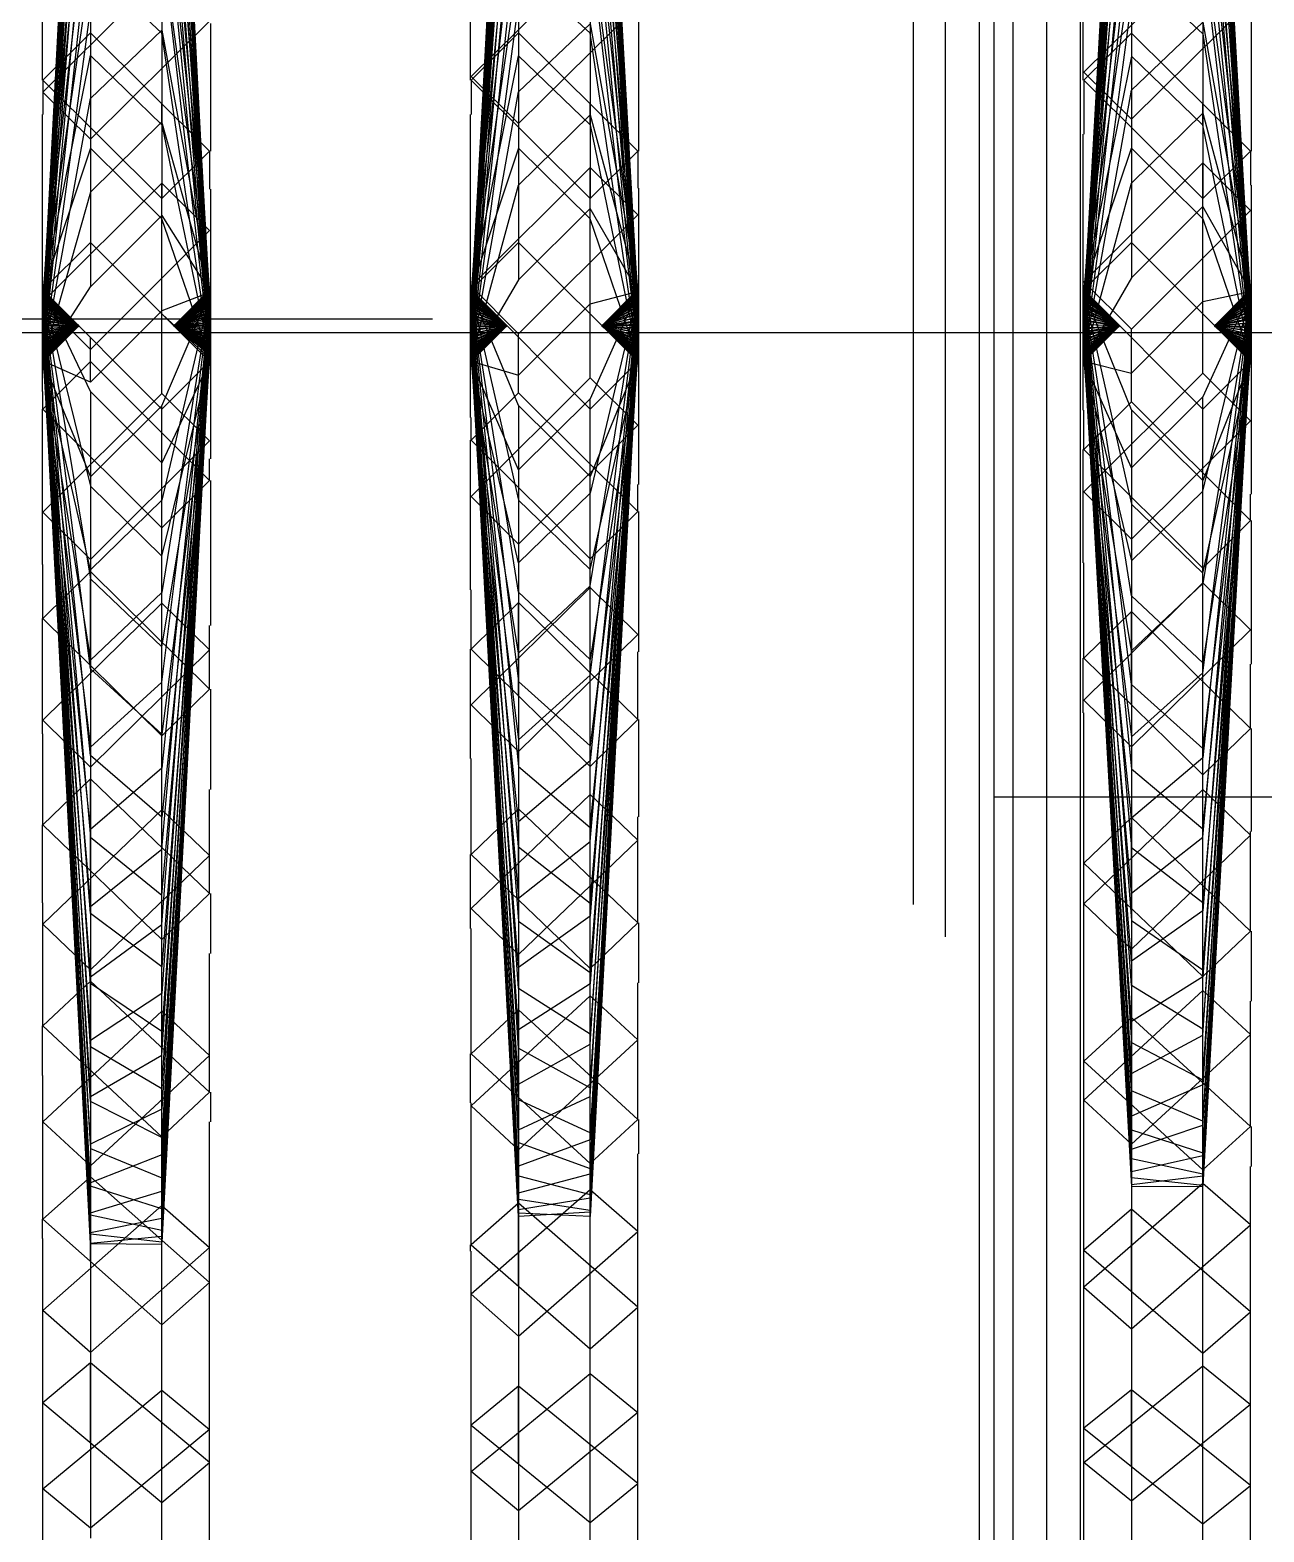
# Model space of a CAD drawing. Header units: millimetres. Extents: x -300 to 383236, y -195106 to -144646.
# Drawn here: x 27835.9 to 27927.5, y -163291.2 to -163179.7 of the extents above; entities that cross this region are included whole.
import ezdxf

# ---------------------------------------------------------------- set-up
doc = ezdxf.new("R2010")
doc.units = ezdxf.units.MM
doc.header["$LTSCALE"] = 60
doc.layers.add('EQUIPMENT', color=253, linetype='Continuous', lineweight=0)

# ---------------------------------------------------------------- blocks, each defined once
blk = doc.blocks.new('A$Cc6299706')
at = {"layer": 'EQUIPMENT', "lineweight": -3}
for points in [[(-43519.13, 31798.39), (-43432.53, 31798.39), (-43432.53, 32115.98), (-43537.92, 32115.98)], [(-43436.13, 31859.12), (-43436.13, 32035.85), (-43438.53, 32035.85), (-43438.53, 31861.52)], [(-43436.13, 32035.44), (-43433.63, 32035.44), (-43433.63, 31773.57), (-43436.13, 31773.57)], [(-43433.63, 32035.03), (-43431.13, 32035.03), (-43431.13, 31773.97), (-43433.63, 31773.97)], [(-43431.13, 32034.62), (-43428.63, 32034.62), (-43428.63, 31774.39), (-43431.13, 31774.39)], [(-43428.63, 32034.21), (-43426.13, 32034.21), (-43426.13, 31774.8), (-43428.63, 31774.8)], [(-43471.36, 31902.44), (-43468.72, 31904.5), (-43471.36, 31903.58), (-43467.84, 31960.69)], [(-43462.53, 31963.31), (-43458.99, 31906.37), (-43461.65, 31904.5), (-43458.99, 31906.57), (-43462.53, 31959.74)], [(-43467.84, 31956.64), (-43471.36, 31903.31), (-43468.72, 31904.5), (-43471.36, 31903.07), (-43467.84, 31952)], [(-43462.53, 31955.53), (-43458.99, 31906.73), (-43461.65, 31904.5), (-43458.99, 31906.87), (-43462.53, 31950.74)], [(-43467.84, 31946.8), (-43471.36, 31902.84), (-43468.72, 31904.5), (-43471.36, 31902.62), (-43467.84, 31941.13)], [(-43462.53, 31945.42), (-43458.99, 31906.98), (-43461.65, 31904.5), (-43458.99, 31907.07), (-43462.53, 31939.64)], [(-43467.84, 31935.04), (-43471.36, 31902.44), (-43468.72, 31904.5), (-43471.36, 31903.85), (-43467.84, 31964.1)], [(-43462.53, 31966.21), (-43458.99, 31906.16), (-43461.65, 31904.5), (-43458.99, 31905.43), (-43462.53, 31970.59)], [(-43467.84, 31970.12), (-43471.36, 31904.7), (-43468.72, 31904.5), (-43471.36, 31905.53), (-43467.84, 31969.43)], [(-43462.53, 31968.21), (-43458.99, 31904.59), (-43461.65, 31904.5), (-43458.99, 31903.75), (-43462.53, 31959.32)], [(-43467.84, 31962.11), (-43471.36, 31906.25), (-43468.72, 31904.5), (-43471.36, 31906.79), (-43467.84, 31948.91)], [(-43462.53, 31944.83), (-43458.99, 31902.99), (-43461.65, 31904.5), (-43458.99, 31902.77), (-43462.53, 31939)], [(-43467.84, 31943.41), (-43471.36, 31906.92)], [(-43499.63, 31886.37), (-43503.17, 31901.86), (-43500.51, 31904.5), (-43503.16, 31903.73), (-43499.63, 31964.68), (-43494.33, 31967), (-43490.79, 31906.43), (-43493.45, 31904.5), (-43490.79, 31906.61), (-43494.33, 31963.82), (-43499.63, 31961.03), (-43503.16, 31903.46), (-43500.51, 31904.5), (-43503.17, 31901.89), (-43499.63, 31879.66)], [(-43425.86, 31906.4), (-43422.33, 31957.71), (-43417.03, 31954.58), (-43413.49, 31903.59), (-43416.15, 31904.5), (-43413.49, 31903.87), (-43417.03, 31958.67), (-43422.33, 31961.31), (-43425.86, 31906.19), (-43423.22, 31904.5), (-43425.86, 31906.9), (-43422.33, 31943.23), (-43417.03, 31938.87), (-43413.49, 31902.83), (-43416.15, 31904.5), (-43413.49, 31902.61), (-43417.03, 31932.71), (-43422.33, 31937.37), (-43425.86, 31907.02), (-43423.22, 31904.5), (-43425.86, 31907.02)], [(-43499.63, 31867.1), (-43503.17, 31902.04), (-43500.51, 31904.5), (-43503.16, 31903.22), (-43499.63, 31956.76), (-43494.33, 31960.01), (-43490.79, 31906.77), (-43493.45, 31904.5), (-43490.79, 31906.89), (-43494.33, 31955.6), (-43499.63, 31951.93), (-43503.16, 31902.99), (-43500.51, 31904.5), (-43503.17, 31902.47), (-43499.63, 31851.41)], [(-43503.16, 31906.94), (-43499.63, 31943.56), (-43494.33, 31939.1), (-43490.79, 31902.92), (-43493.45, 31904.5), (-43490.79, 31903.15), (-43494.33, 31945), (-43499.63, 31949.16), (-43503.16, 31906.81), (-43500.51, 31904.5), (-43503.16, 31906.49), (-43499.63, 31958.82), (-43494.33, 31955.45), (-43490.79, 31903.66), (-43493.45, 31904.5), (-43490.79, 31903.4), (-43494.33, 31950.48), (-43499.63, 31954.25), (-43503.16, 31906.66)], [(-43499.63, 31840.84), (-43503.17, 31903.09), (-43500.51, 31904.5), (-43503.16, 31902.77), (-43499.63, 31946.6), (-43494.33, 31950.65), (-43490.79, 31907), (-43493.45, 31904.5), (-43490.79, 31907.08), (-43494.33, 31945.2), (-43499.63, 31940.81), (-43503.16, 31902.56), (-43500.51, 31904.5), (-43503.17, 31903.33), (-43499.63, 31838.63)], [(-43467.84, 31950.05), (-43467.84, 31921.87)], [(-43422.33, 31950.31), (-43422.33, 31922)], [(-43499.63, 31948.98), (-43499.63, 31921.37)], [(-43494.33, 31929.47), (-43503.17, 31938.12), (-43499.63, 31941.58), (-43490.79, 31932.94), (-43494.33, 31929.47), (-43494.33, 31913.95)], [(-43499.63, 31941.58), (-43499.63, 31924.56)], [(-43462.53, 31929.47), (-43471.36, 31938.1), (-43467.84, 31941.56), (-43458.99, 31932.92), (-43462.53, 31929.47), (-43462.53, 31913.95)], [(-43467.84, 31941.56), (-43467.84, 31924.54)], [(-43417.03, 31929.46), (-43425.86, 31938.09), (-43422.33, 31941.54), (-43413.49, 31932.91), (-43417.03, 31929.46), (-43417.03, 31913.95)], [(-43422.33, 31941.54), (-43422.33, 31924.52)], [(-43499.63, 31837.14), (-43503.17, 31903.58), (-43500.51, 31904.5), (-43503.16, 31902.39), (-43499.63, 31934.63), (-43494.33, 31939.3), (-43490.79, 31907.13), (-43493.45, 31904.5), (-43490.79, 31907.15), (-43494.33, 31933.03), (-43499.63, 31928.13), (-43503.16, 31902.24), (-43500.51, 31904.5), (-43503.17, 31903.84), (-43499.63, 31836.37)], [(-43500.51, 31904.5), (-43503.16, 31907.03), (-43499.63, 31937.57), (-43494.33, 31932.82), (-43490.79, 31902.71), (-43493.45, 31904.5), (-43490.79, 31902.52), (-43494.33, 31926.24), (-43499.63, 31931.21), (-43503.16, 31907.1), (-43500.51, 31904.5), (-43503.16, 31906.81)], [(-43471.36, 31907.03), (-43468.72, 31904.5), (-43471.36, 31907.03), (-43467.84, 31937.48), (-43462.53, 31932.77), (-43458.99, 31902.56), (-43461.65, 31904.5), (-43458.99, 31902.38), (-43462.53, 31926.22), (-43467.84, 31931.16), (-43471.36, 31907.1)], [(-43422.33, 31935.27), (-43422.33, 31915.1)], [(-43467.84, 31934.95), (-43467.84, 31914.95)], [(-43503.23, 31932.84), (-43503.23, 31922.73)], [(-43499.63, 31933.83), (-43499.63, 31914.43)], [(-43471.43, 31932.83), (-43471.43, 31922.73)], [(-43467.84, 31880.18), (-43471.36, 31901.89), (-43468.72, 31904.5), (-43471.36, 31902.13), (-43467.84, 31921.87), (-43462.53, 31926.93), (-43458.99, 31907.15), (-43461.65, 31904.5), (-43458.99, 31907.12), (-43462.53, 31933.46), (-43467.84, 31928.59), (-43471.36, 31902.27)], [(-43422.33, 31893.95), (-43425.86, 31901.85), (-43423.22, 31904.5), (-43425.86, 31902.15), (-43422.33, 31922), (-43417.03, 31927.05), (-43413.49, 31907.15), (-43416.15, 31904.5), (-43413.49, 31907.12), (-43417.03, 31933.52), (-43422.33, 31928.69), (-43425.86, 31902.3), (-43423.22, 31904.5), (-43425.86, 31902.3)], [(-43425.86, 31907.1), (-43422.33, 31931.11), (-43417.03, 31926.19), (-43413.49, 31902.41), (-43416.15, 31904.5), (-43413.49, 31902.24), (-43417.03, 31919.41), (-43422.33, 31924.52), (-43425.86, 31907.15)], [(-43425.93, 31929.94), (-43425.93, 31922.73)], [(-43413.43, 31927.55), (-43413.43, 31917.46)], [(-43499.63, 31837.03), (-43503.17, 31904.39), (-43500.51, 31904.5), (-43503.16, 31902.1), (-43499.63, 31921.37), (-43494.33, 31926.46), (-43490.8, 31907.16), (-43493.45, 31904.5), (-43490.8, 31906.96), (-43494.33, 31905.62), (-43499.63, 31900.31), (-43499.63, 31901.84), (-43503.17, 31898.31), (-43494.33, 31889.49), (-43490.79, 31893.02), (-43490.79, 31894.62)], [(-43494.33, 31899.48), (-43494.33, 31905.38), (-43494.33, 31913.95), (-43490.79, 31917.46), (-43499.63, 31926.25), (-43503.17, 31922.73), (-43494.33, 31913.95), (-43494.33, 31915.1)], [(-43499.63, 31926.25), (-43499.63, 31917.7)], [(-43490.73, 31926.96), (-43490.73, 31917.46)], [(-43462.53, 31900.64), (-43462.53, 31905.38), (-43462.53, 31913.95), (-43458.99, 31917.46), (-43467.84, 31926.25), (-43471.36, 31922.73), (-43462.53, 31913.95), (-43462.53, 31916.26)], [(-43467.84, 31926.25), (-43467.84, 31917.69)], [(-43458.93, 31927.13), (-43458.93, 31917.46)], [(-43417.03, 31900.97), (-43417.03, 31905.38), (-43417.03, 31913.95), (-43413.49, 31917.46), (-43422.33, 31926.24), (-43425.86, 31922.73), (-43417.03, 31913.95), (-43417.03, 31916.6)], [(-43422.33, 31926.24), (-43422.33, 31917.69)], [(-43503.16, 31907.15), (-43499.63, 31924.56), (-43494.33, 31919.43), (-43490.79, 31902.35), (-43493.45, 31904.5)], [(-43471.36, 31907.15), (-43467.84, 31924.54), (-43462.53, 31919.42), (-43458.99, 31902.22), (-43461.65, 31904.5), (-43458.99, 31902.09), (-43462.53, 31912.45), (-43467.84, 31917.69), (-43471.36, 31907.16)], [(-43503.17, 31922.73), (-43503.17, 31920.19)], [(-43471.36, 31922.73), (-43471.36, 31920.19)], [(-43425.86, 31922.73), (-43425.86, 31918.72)], [(-43494.33, 31919.43), (-43494.33, 31920.98), (-43494.33, 31919.65)], [(-43462.53, 31919.42), (-43462.53, 31920.98), (-43462.53, 31920.16)], [(-43417.03, 31919.41), (-43417.03, 31920.98), (-43417.03, 31920.3)], [(-43503.23, 31920.19), (-43503.23, 31899.63)], [(-43471.43, 31920.19), (-43471.43, 31897.69)], [(-43467.84, 31867.66), (-43471.36, 31902.05), (-43468.72, 31904.5), (-43471.36, 31902.02), (-43467.84, 31914.95), (-43462.53, 31920.16), (-43459, 31907.16), (-43461.65, 31904.5), (-43459, 31907.12), (-43462.53, 31913.2), (-43467.84, 31907.92), (-43471.36, 31901.93)], [(-43467.84, 31919.51), (-43467.84, 31907.92)], [(-43422.33, 31880.36), (-43425.86, 31901.89), (-43423.22, 31904.5), (-43425.86, 31902.02), (-43422.33, 31915.1), (-43417.03, 31920.3), (-43413.5, 31907.16), (-43416.15, 31904.5), (-43413.5, 31907.12), (-43417.03, 31913.36), (-43422.33, 31908.07), (-43425.86, 31901.94)], [(-43422.33, 31919.85), (-43422.33, 31908.07)], [(-43499.63, 31918.36), (-43499.63, 31907.39)], [(-43425.93, 31918.72), (-43425.93, 31898.24)], [(-43490.79, 31902.2), (-43494.33, 31912.45), (-43499.63, 31917.7), (-43503.16, 31907.16)], [(-43490.79, 31917.46), (-43490.79, 31914.64)], [(-43458.99, 31917.46), (-43458.99, 31914.73)], [(-43425.86, 31907.17), (-43422.33, 31917.69), (-43417.03, 31912.45), (-43413.49, 31902.1), (-43416.15, 31904.5), (-43413.49, 31902)], [(-43413.49, 31917.46), (-43413.49, 31914.94)], [(-43490.73, 31914.64), (-43490.73, 31894.62)], [(-43458.93, 31914.73), (-43458.93, 31892.7)], [(-43413.43, 31914.94), (-43413.43, 31891.99)], [(-43499.63, 31899.62), (-43503.17, 31907.06)], [(-43499.63, 31840.59), (-43503.17, 31904.93), (-43500.51, 31904.5), (-43503.17, 31901.95), (-43499.63, 31873.21), (-43494.33, 31878.02), (-43490.8, 31906.35), (-43493.45, 31904.5), (-43490.8, 31906.54), (-43494.33, 31884.68), (-43499.63, 31879.66), (-43499.63, 31879.27), (-43499.63, 31885.7), (-43494.33, 31880.65), (-43490.8, 31901.85), (-43494.33, 31874.16), (-43499.63, 31879.01), (-43503.17, 31906.73), (-43500.51, 31904.5), (-43503.17, 31906.97), (-43499.63, 31892.6), (-43494.33, 31887.4), (-43490.8, 31901.85), (-43494.33, 31894.33), (-43499.63, 31899.62), (-43499.63, 31886.25), (-43503.17, 31882.76), (-43494.33, 31874.04), (-43490.79, 31877.52), (-43499.63, 31886.25), (-43499.63, 31870.85), (-43503.17, 31867.44), (-43494.33, 31858.91), (-43490.79, 31862.33), (-43499.63, 31870.85), (-43499.63, 31855.82), (-43503.17, 31852.52), (-43494.33, 31844.27), (-43490.79, 31847.57), (-43499.63, 31855.82), (-43499.63, 31841.3), (-43503.17, 31838.15), (-43494.33, 31830.3), (-43490.79, 31833.44), (-43499.63, 31841.3), (-43499.63, 31827.47), (-43503.17, 31824.51), (-43494.33, 31817.1), (-43490.79, 31820.07), (-43499.63, 31827.47), (-43499.63, 31814.46)], [(-43503.17, 31811.72), (-43503.17, 31824.51), (-43503.17, 31836.72)], [(-43490.8, 31901.87), (-43494.33, 31868), (-43499.63, 31872.59), (-43503.17, 31906.57), (-43500.51, 31904.5), (-43503.17, 31905.2), (-43499.63, 31843.4), (-43494.33, 31841.22), (-43490.8, 31902.62), (-43493.45, 31904.5), (-43490.8, 31902.44), (-43494.33, 31844.21), (-43499.63, 31846.89), (-43503.17, 31905.46), (-43500.51, 31904.5), (-43503.17, 31906.86), (-43499.63, 31885.7)], [(-43499.63, 31838.45), (-43503.17, 31904.66), (-43500.51, 31904.5), (-43503.16, 31901.85), (-43499.63, 31893.28), (-43494.33, 31898.55), (-43490.8, 31906.85), (-43493.45, 31904.5), (-43490.8, 31906.71), (-43494.33, 31891.54), (-43499.63, 31886.37), (-43499.63, 31879.27)], [(-43490.8, 31902.02), (-43494.33, 31856.9), (-43499.63, 31860.85), (-43503.17, 31906.17), (-43500.51, 31904.5), (-43503.17, 31902.66), (-43499.63, 31847.26), (-43494.33, 31850.32), (-43490.8, 31905.16), (-43493.45, 31904.5), (-43490.8, 31904.89), (-43494.33, 31846.31), (-43499.63, 31843.72), (-43503.17, 31902.86), (-43500.51, 31904.5), (-43503.17, 31906.38), (-43499.63, 31866.52)], [(-43499.63, 31850.98), (-43503.17, 31905.71), (-43500.51, 31904.5), (-43503.17, 31902.17), (-43499.63, 31861.38), (-43494.33, 31865.63), (-43490.8, 31905.92), (-43493.45, 31904.5), (-43490.8, 31906.14), (-43494.33, 31871.65), (-43499.63, 31867.1), (-43499.63, 31864.03), (-43499.63, 31866.52), (-43494.33, 31862.22), (-43490.8, 31901.94)], [(-43467.84, 31852.2), (-43471.36, 31902.49), (-43468.72, 31904.5), (-43471.36, 31901.87), (-43467.84, 31900.83), (-43462.53, 31906.14), (-43459, 31907.05), (-43461.65, 31904.5), (-43459, 31906.96), (-43462.53, 31899.07), (-43467.84, 31893.8), (-43467.84, 31892.47)], [(-43467.84, 31898.57), (-43471.36, 31907.04), (-43468.72, 31904.5), (-43471.36, 31906.95), (-43467.84, 31891.56), (-43462.53, 31886.41), (-43459, 31901.85), (-43462.53, 31893.3), (-43467.84, 31898.57), (-43467.84, 31883.95), (-43471.36, 31880.48), (-43462.53, 31871.78), (-43458.99, 31875.27), (-43467.84, 31883.95), (-43467.84, 31868.62), (-43471.36, 31865.23), (-43462.53, 31856.76), (-43458.99, 31860.15), (-43467.84, 31868.62), (-43467.84, 31853.69), (-43471.36, 31850.43), (-43462.53, 31842.28), (-43458.99, 31845.54), (-43467.84, 31853.69), (-43467.84, 31839.34), (-43471.36, 31836.25), (-43462.53, 31828.51), (-43458.99, 31831.61), (-43467.84, 31839.34), (-43467.84, 31825.75), (-43471.36, 31822.85), (-43462.53, 31815.61), (-43458.99, 31818.51), (-43467.84, 31825.75), (-43467.84, 31813.05)], [(-43471.36, 31810.39), (-43471.36, 31822.85), (-43471.36, 31835.77)], [(-43459, 31901.85), (-43462.53, 31879.71), (-43467.84, 31884.71), (-43471.36, 31906.82), (-43468.72, 31904.5), (-43471.36, 31906.08), (-43467.84, 31860.29), (-43462.53, 31856.48), (-43459, 31902.17), (-43461.65, 31904.5), (-43459, 31902.05), (-43462.53, 31873.3), (-43467.84, 31878.08), (-43467.84, 31877), (-43467.84, 31883.95), (-43467.84, 31877), (-43467.84, 31880.18), (-43462.53, 31885.19), (-43459, 31906.69), (-43461.65, 31904.5), (-43459, 31906.84), (-43462.53, 31892.06), (-43467.84, 31886.89), (-43471.36, 31901.86), (-43468.72, 31904.5), (-43471.36, 31901.95), (-43467.84, 31873.75), (-43462.53, 31878.54), (-43459, 31906.51), (-43461.65, 31904.5), (-43459, 31906.32), (-43462.53, 31872.19), (-43467.84, 31867.66), (-43467.84, 31861.84), (-43467.84, 31865.8), (-43462.53, 31861.62), (-43459, 31901.85)], [(-43467.84, 31847.17), (-43467.84, 31848.17), (-43462.53, 31851.14), (-43459, 31905.35), (-43461.65, 31904.5), (-43459, 31905.61), (-43462.53, 31855.63), (-43467.84, 31852.2), (-43467.84, 31847.17), (-43467.84, 31853.69), (-43467.84, 31847.17), (-43467.84, 31853.69), (-43467.84, 31847.17), (-43467.84, 31853.69), (-43467.84, 31847.17), (-43467.84, 31853.69), (-43467.84, 31847.17), (-43467.84, 31850.85), (-43462.53, 31847.91), (-43459, 31902.5), (-43461.65, 31904.5), (-43459, 31902.32), (-43462.53, 31851.89), (-43467.84, 31855.28), (-43471.36, 31905.84), (-43468.72, 31904.5), (-43471.36, 31906.67), (-43467.84, 31878.08)], [(-43467.84, 31865.8), (-43471.36, 31906.3), (-43468.72, 31904.5), (-43471.36, 31905.06), (-43467.84, 31843.85), (-43462.53, 31841.92), (-43459, 31902.92), (-43461.65, 31904.5), (-43459, 31902.69), (-43462.53, 31844.57), (-43467.84, 31847.02), (-43471.36, 31905.33), (-43468.72, 31904.5), (-43471.36, 31906.5), (-43467.84, 31871.76), (-43462.53, 31867.25), (-43459, 31901.95)], [(-43467.84, 31848.17), (-43471.36, 31902.69), (-43468.72, 31904.5), (-43471.36, 31902.17), (-43467.84, 31862), (-43462.53, 31866.21), (-43459, 31906.1), (-43461.65, 31904.5), (-43459, 31905.87), (-43462.53, 31860.66), (-43467.84, 31856.83), (-43471.36, 31902.32), (-43468.72, 31904.5), (-43471.36, 31903.66), (-43467.84, 31838.85)], [(-43422.33, 31867.94), (-43425.86, 31902.06), (-43423.22, 31904.5), (-43425.86, 31901.87), (-43422.33, 31900.99), (-43417.03, 31906.3), (-43413.5, 31907.05), (-43416.15, 31904.5), (-43413.5, 31906.95), (-43417.03, 31899.23), (-43422.33, 31893.95), (-43422.33, 31891.79)], [(-43422.33, 31898.26), (-43425.86, 31907.03), (-43423.22, 31904.5), (-43425.86, 31906.93), (-43422.33, 31891.26), (-43417.03, 31886.12), (-43413.5, 31901.85), (-43417.03, 31893), (-43422.33, 31898.26), (-43422.33, 31883.28), (-43425.86, 31879.81), (-43417.03, 31871.14), (-43413.49, 31874.6), (-43422.33, 31883.28), (-43422.33, 31867.98), (-43425.86, 31864.6), (-43417.03, 31856.18), (-43413.49, 31859.55), (-43422.33, 31867.98), (-43422.33, 31853.13), (-43425.86, 31849.89), (-43417.03, 31841.81), (-43413.49, 31845.04), (-43422.33, 31853.13), (-43422.33, 31838.9), (-43425.86, 31835.84), (-43417.03, 31828.21), (-43413.49, 31831.26), (-43422.33, 31838.9), (-43422.33, 31825.48), (-43425.86, 31822.64), (-43417.03, 31815.53), (-43413.49, 31818.37), (-43422.33, 31825.48), (-43422.33, 31813.03)], [(-43425.86, 31810.43), (-43425.86, 31822.64), (-43425.86, 31835.84), (-43425.86, 31849.89), (-43425.86, 31864.6), (-43425.86, 31875.75)], [(-43422.33, 31862.36), (-43425.86, 31902.19), (-43423.22, 31904.5), (-43425.86, 31901.86), (-43422.33, 31887.05), (-43417.03, 31892.22), (-43413.5, 31906.82), (-43416.15, 31904.5), (-43413.5, 31906.66), (-43417.03, 31885.36), (-43422.33, 31880.36), (-43422.33, 31876.34), (-43422.33, 31883.28), (-43422.33, 31876.34), (-43422.33, 31877.85), (-43417.03, 31873.11), (-43413.5, 31901.89)], [(-43413.5, 31901.85), (-43417.03, 31879.46), (-43422.33, 31884.44), (-43425.86, 31906.8), (-43423.22, 31904.5), (-43425.86, 31906.44), (-43422.33, 31871.59), (-43417.03, 31867.15), (-43413.5, 31901.96), (-43416.15, 31904.5), (-43413.5, 31902.07), (-43417.03, 31861.64), (-43422.33, 31865.73), (-43422.33, 31861.23), (-43422.33, 31862.36), (-43417.03, 31866.51), (-43413.5, 31906.04), (-43416.15, 31904.5), (-43413.5, 31905.79), (-43417.03, 31861.05), (-43422.33, 31857.31), (-43425.86, 31902.35), (-43423.22, 31904.5), (-43425.86, 31902.74), (-43422.33, 31848.98)], [(-43422.33, 31877.85), (-43425.86, 31906.64), (-43423.22, 31904.5), (-43425.86, 31906), (-43422.33, 31860.34), (-43417.03, 31856.66), (-43413.5, 31902.2), (-43416.15, 31904.5), (-43413.5, 31902.37), (-43417.03, 31852.27), (-43422.33, 31855.5), (-43425.86, 31905.76), (-43423.22, 31904.5), (-43425.86, 31904.92), (-43422.33, 31844.78), (-43417.03, 31843.08), (-43413.5, 31902.99), (-43416.15, 31904.5), (-43413.5, 31903.25), (-43417.03, 31841.49), (-43422.33, 31842.62), (-43425.86, 31904.63), (-43423.22, 31904.5), (-43425.86, 31906.23), (-43422.33, 31865.73)], [(-43422.33, 31852.83), (-43425.86, 31902.53), (-43423.22, 31904.5), (-43425.86, 31901.96), (-43422.33, 31873.96), (-43417.03, 31878.73), (-43413.5, 31906.48), (-43416.15, 31904.5), (-43413.5, 31906.27), (-43417.03, 31872.42), (-43422.33, 31867.94), (-43422.33, 31861.23), (-43422.33, 31867.98), (-43422.33, 31861.23), (-43422.33, 31867.98), (-43422.33, 31861.23)], [(-43507.83, 31905.01), (-43474.23, 31905.01)], [(-43499.63, 31855.65), (-43503.17, 31905.95), (-43500.51, 31904.5), (-43503.17, 31902.31), (-43499.63, 31856.14), (-43494.33, 31860.03), (-43490.8, 31905.68), (-43493.45, 31904.5), (-43490.8, 31905.43), (-43494.33, 31854.91), (-43499.63, 31851.41), (-43499.63, 31849.22), (-43499.63, 31850.98), (-43494.33, 31847.85), (-43490.8, 31902.27)], [(-43490.79, 31902.08), (-43494.33, 31905.38)], [(-43467.84, 31850.85), (-43471.36, 31905.6), (-43468.72, 31904.5), (-43471.36, 31903.39), (-43467.84, 31840.1), (-43462.53, 31841.52), (-43459, 31904.51), (-43461.65, 31904.5), (-43459, 31904.23), (-43462.53, 31839.72), (-43467.84, 31838.85), (-43467.84, 31833.15), (-43467.84, 31839.34), (-43467.84, 31833.15), (-43467.84, 31839.34), (-43467.84, 31833.15), (-43467.84, 31839.34), (-43467.84, 31833.15), (-43467.84, 31839.34), (-43467.84, 31833.15)], [(-43467.84, 31838.35), (-43471.36, 31903.93), (-43468.72, 31904.5), (-43471.36, 31902.91), (-43467.84, 31844.79), (-43462.53, 31847.26), (-43459, 31905.08), (-43461.65, 31904.5), (-43459, 31904.79), (-43462.53, 31844.05), (-43467.84, 31842.09), (-43471.36, 31903.14), (-43468.72, 31904.5), (-43471.36, 31904.21), (-43467.84, 31838.6)], [(-43422.33, 31847.67), (-43425.86, 31905.21), (-43423.22, 31904.5), (-43425.86, 31904.04), (-43422.33, 31840.58), (-43417.03, 31840.61), (-43413.5, 31903.8), (-43416.15, 31904.5), (-43413.5, 31903.51), (-43417.03, 31840.66), (-43422.33, 31841.21), (-43425.86, 31904.34), (-43423.22, 31904.5), (-43425.86, 31905.48), (-43422.33, 31851.26)], [(-43525.69, 31904), (-43262.09, 31904)], [(-43499.63, 31836.34), (-43503.17, 31904.11), (-43500.51, 31904.5), (-43503.16, 31902.1)], [(-43493.45, 31904.5), (-43490.8, 31902.83)], [(-43493.45, 31904.5), (-43490.8, 31903.05)], [(-43467.84, 31893.8), (-43471.36, 31901.85), (-43468.72, 31904.5), (-43471.36, 31902.13)], [(-43458.99, 31890.71), (-43462.53, 31887.19), (-43471.36, 31896), (-43467.84, 31899.53), (-43467.84, 31903.62), (-43467.84, 31903.89)], [(-43459, 31903.95), (-43462.53, 31838.66), (-43467.84, 31838.35), (-43467.84, 31833.15)], [(-43459, 31903.67), (-43461.65, 31904.5)], [(-43459, 31903.95), (-43461.65, 31904.5)], [(-43461.65, 31904.5), (-43458.99, 31901.99)], [(-43413.49, 31890.03), (-43417.03, 31886.51), (-43425.86, 31895.32), (-43422.33, 31898.84), (-43422.33, 31903.62), (-43422.33, 31904.24)], [(-43490.79, 31893.02), (-43499.63, 31901.84), (-43499.63, 31903.62)], [(-43490.8, 31903.05), (-43494.33, 31837.32), (-43499.63, 31838.45), (-43499.63, 31835.01)], [(-43490.8, 31902.83), (-43494.33, 31838.92), (-43499.63, 31840.59), (-43499.63, 31835.01)], [(-43459, 31903.67), (-43462.53, 31838.35), (-43467.84, 31838.6), (-43467.84, 31833.15)], [(-43499.63, 31900.31), (-43503.16, 31901.87)], [(-43490.8, 31902.14), (-43494.33, 31852.09), (-43499.63, 31855.65), (-43499.63, 31849.22), (-43499.63, 31855.82), (-43499.63, 31849.22), (-43499.63, 31855.82), (-43499.63, 31849.22), (-43499.63, 31855.82)], [(-43503.17, 31898.31), (-43503.17, 31899.63)], [(-43467.84, 31899.53), (-43458.99, 31890.71), (-43458.99, 31892.7)], [(-43503.23, 31898.31), (-43503.23, 31886.77)], [(-43494.33, 31883.9), (-43494.33, 31898.55)], [(-43462.53, 31885.06), (-43462.53, 31899.07)], [(-43425.86, 31895.32), (-43425.86, 31898.24)], [(-43422.33, 31898.84), (-43413.49, 31890.03), (-43413.49, 31891.99)], [(-43417.03, 31885.4), (-43417.03, 31899.23)], [(-43471.36, 31896), (-43471.36, 31897.69)], [(-43471.43, 31896), (-43471.43, 31884.9)], [(-43425.93, 31895.32), (-43425.93, 31886.9)], [(-43494.33, 31889.49), (-43494.33, 31894.33)], [(-43490.73, 31893.02), (-43490.73, 31882.23)], [(-43462.53, 31887.19), (-43462.53, 31893.3)], [(-43417.03, 31886.51), (-43417.03, 31893)], [(-43494.33, 31868.55), (-43494.33, 31891.54)], [(-43462.53, 31869.69), (-43462.53, 31892.06)], [(-43417.03, 31870.05), (-43417.03, 31892.22)], [(-43458.93, 31890.71), (-43458.93, 31880.28)], [(-43413.43, 31890.03), (-43413.43, 31879.38)], [(-43494.33, 31874.04), (-43494.33, 31887.4)], [(-43503.17, 31882.76), (-43503.17, 31886.77)], [(-43462.53, 31871.78), (-43462.53, 31886.41)], [(-43425.86, 31879.81), (-43425.86, 31886.9)], [(-43417.03, 31871.14), (-43417.03, 31886.12)], [(-43471.36, 31880.48), (-43471.36, 31884.9)], [(-43462.53, 31854.73), (-43462.53, 31885.19)], [(-43417.03, 31855.12), (-43417.03, 31885.36)], [(-43494.33, 31853.59), (-43494.33, 31884.68)], [(-43503.23, 31882.76), (-43503.23, 31874.19)], [(-43490.79, 31877.52), (-43490.79, 31882.23)], [(-43494.33, 31858.91), (-43494.33, 31880.65)], [(-43471.43, 31880.48), (-43471.43, 31872.35)], [(-43462.53, 31856.76), (-43462.53, 31879.71)], [(-43458.99, 31875.27), (-43458.99, 31880.28)], [(-43425.93, 31879.81), (-43425.93, 31875.75)], [(-43417.03, 31856.18), (-43417.03, 31879.46)], [(-43413.49, 31874.6), (-43413.49, 31879.38)], [(-43462.53, 31840.34), (-43462.53, 31878.54)], [(-43417.03, 31840.8), (-43417.03, 31878.73)], [(-43494.33, 31839.17), (-43494.33, 31878.02)], [(-43490.73, 31877.52), (-43490.73, 31870.07)], [(-43458.93, 31875.27), (-43458.93, 31868.04)], [(-43503.17, 31867.44), (-43503.17, 31874.19)], [(-43494.33, 31844.27), (-43494.33, 31874.16)], [(-43413.43, 31874.6), (-43413.43, 31866.94)], [(-43462.53, 31842.28), (-43462.53, 31873.3)], [(-43417.03, 31841.81), (-43417.03, 31873.11)], [(-43494.33, 31825.45), (-43494.33, 31871.65)], [(-43471.36, 31865.23), (-43471.36, 31872.35)], [(-43462.53, 31826.69), (-43462.53, 31872.19)], [(-43417.03, 31827.26), (-43417.03, 31872.42)], [(-43388.22, 31499.23), (-43439.27, 31444.5), (-43439.53, 31444.5), (-43439.53, 31460.58), (-43506.53, 31460.58), (-43506.53, 31531.54), (-43486.53, 31531.54), (-43439.53, 31590.58), (-43411.53, 31625.76), (-43411.53, 31663.3), (-43411.53, 31691.74), (-43411.53, 31758.91), (-43411.53, 31790.97), (-43411.53, 31869.5), (-43432.53, 31869.5)], [(-43490.79, 31862.33), (-43490.79, 31870.07)], [(-43503.23, 31867.44), (-43503.23, 31861.64)], [(-43494.33, 31830.3), (-43494.33, 31868)], [(-43462.53, 31828.51), (-43462.53, 31867.25)], [(-43458.99, 31860.15), (-43458.99, 31868.04)], [(-43417.03, 31828.21), (-43417.03, 31867.15)], [(-43462.53, 31813.92), (-43462.53, 31866.21)], [(-43417.03, 31814.66), (-43417.03, 31866.51)], [(-43413.49, 31859.55), (-43413.49, 31866.94)], [(-43494.33, 31812.59), (-43494.33, 31865.63)], [(-43471.43, 31865.23), (-43471.43, 31859.74)], [(-43503.17, 31852.52), (-43503.17, 31861.64)], [(-43494.33, 31817.1), (-43494.33, 31862.22)], [(-43490.73, 31862.33), (-43490.73, 31857.88)], [(-43462.53, 31815.61), (-43462.53, 31861.62)], [(-43417.03, 31815.53), (-43417.03, 31861.64)], [(-43462.53, 31802.19), (-43462.53, 31860.66)], [(-43417.03, 31803.17), (-43417.03, 31861.05)], [(-43494.33, 31800.71), (-43494.33, 31860.03)], [(-43471.36, 31850.43), (-43471.36, 31859.74)], [(-43458.93, 31860.15), (-43458.93, 31855.7)], [(-43413.43, 31859.55), (-43413.43, 31854.33)], [(-43490.79, 31847.57), (-43490.79, 31857.88)], [(-43494.33, 31804.85), (-43494.33, 31856.9)], [(-43462.53, 31803.73), (-43462.53, 31856.48)], [(-43417.03, 31803.95), (-43417.03, 31856.66)], [(-43417.03, 31792.91), (-43417.03, 31856.14)], [(-43494.33, 31789.95), (-43494.33, 31854.91)], [(-43462.53, 31791.63), (-43462.53, 31855.63)], [(-43458.99, 31845.54), (-43458.99, 31855.7)], [(-43413.49, 31845.04), (-43413.49, 31854.33)], [(-43503.23, 31852.52), (-43503.23, 31848.83)], [(-43422.33, 31846.66), (-43422.33, 31853.13)], [(-43422.33, 31846.66), (-43422.33, 31853.13)], [(-43494.33, 31793.68), (-43494.33, 31852.09)], [(-43462.53, 31793.01), (-43462.53, 31851.89)], [(-43417.03, 31793.61), (-43417.03, 31852.27)], [(-43417.03, 31784.02), (-43417.03, 31851.81)], [(-43494.33, 31780.41), (-43494.33, 31850.32)], [(-43471.43, 31850.43), (-43471.43, 31846.8)], [(-43462.53, 31782.36), (-43462.53, 31851.14)], [(-43503.17, 31838.15), (-43503.17, 31848.83)], [(-43417.03, 31784.61), (-43417.03, 31848.51)], [(-43417.03, 31776.61), (-43417.03, 31848.12)], [(-43494.33, 31783.69), (-43494.33, 31847.85)], [(-43490.73, 31847.57), (-43490.73, 31845.37)], [(-43462.53, 31783.55), (-43462.53, 31847.91)], [(-43462.53, 31774.49), (-43462.53, 31847.26)], [(-43494.33, 31772.22), (-43494.33, 31846.31)], [(-43471.36, 31836.25), (-43471.36, 31846.8)], [(-43490.79, 31754), (-43490.79, 31755.46), (-43490.79, 31758.53), (-43490.79, 31763.17), (-43490.79, 31769.33), (-43490.79, 31776.94), (-43490.79, 31785.93), (-43490.79, 31796.18), (-43490.79, 31807.6), (-43490.79, 31820.07), (-43490.79, 31833.44), (-43490.79, 31845.37)], [(-43458.93, 31845.54), (-43458.93, 31843.01)], [(-43417.03, 31777.09), (-43417.03, 31845.43)], [(-43417.03, 31770.76), (-43417.03, 31845.13)], [(-43413.43, 31845.04), (-43413.43, 31842.05)], [(-43494.33, 31775.01), (-43494.33, 31844.21)], [(-43462.53, 31775.48), (-43462.53, 31844.57)], [(-43462.53, 31768.1), (-43462.53, 31844.05)], [(-43494.33, 31765.45), (-43494.33, 31842.93)], [(-43467.84, 31758.47), (-43458.99, 31758.51), (-43458.99, 31759), (-43458.99, 31761.15), (-43458.99, 31764.95), (-43458.99, 31770.34), (-43458.99, 31777.27), (-43458.99, 31785.66), (-43458.99, 31795.41), (-43458.99, 31806.4), (-43458.99, 31818.51), (-43458.99, 31831.61), (-43458.99, 31843.01)], [(-43417.03, 31771.13), (-43417.03, 31843.08)], [(-43417.03, 31766.55), (-43417.03, 31842.86)], [(-43462.53, 31768.89), (-43462.53, 31841.92)], [(-43462.53, 31763.28), (-43462.53, 31841.52)], [(-43417.03, 31766.8), (-43417.03, 31841.49)], [(-43417.03, 31764.03), (-43417.03, 31841.36)], [(-43413.49, 31763.39), (-43413.49, 31764.71), (-43413.49, 31767.73), (-43413.49, 31772.44), (-43413.49, 31778.76), (-43413.49, 31786.61), (-43413.49, 31795.92), (-43413.49, 31806.55), (-43413.49, 31818.37), (-43413.49, 31831.26), (-43413.49, 31842.05)], [(-43499.63, 31835.01), (-43499.63, 31841.3)], [(-43499.63, 31835.01), (-43499.63, 31841.3)], [(-43499.63, 31835.01), (-43499.63, 31841.3)], [(-43499.63, 31835.01), (-43499.63, 31841.3)], [(-43494.33, 31767.71), (-43494.33, 31841.22)], [(-43417.03, 31764.15), (-43417.03, 31840.66)], [(-43417.03, 31763.22), (-43417.03, 31840.61)], [(-43494.33, 31760.16), (-43494.33, 31840.22)], [(-43467.84, 31833.15), (-43467.84, 31839.34)], [(-43467.84, 31833.15), (-43467.84, 31839.34)], [(-43467.84, 31833.15), (-43467.84, 31839.34)], [(-43467.84, 31833.15), (-43467.84, 31839.34)], [(-43462.53, 31763.85), (-43462.53, 31839.99)], [(-43462.53, 31760.08), (-43462.53, 31839.72)], [(-43503.23, 31838.15), (-43503.23, 31836.72)], [(-43494.33, 31761.89), (-43494.33, 31838.92)], [(-43494.33, 31756.44), (-43494.33, 31838.19)], [(-43462.53, 31760.42), (-43462.53, 31838.79)], [(-43462.53, 31758.51), (-43462.53, 31838.66)], [(-43462.53, 31758.63), (-43462.53, 31838.35)], [(-43422.33, 31832.79), (-43422.33, 31838.9)], [(-43422.33, 31832.79), (-43422.33, 31838.9)], [(-43422.33, 31832.79), (-43422.33, 31838.9)], [(-43422.33, 31832.79), (-43422.33, 31838.9)], [(-43422.33, 31832.79), (-43422.33, 31838.9)], [(-43422.33, 31832.79), (-43422.33, 31838.9)], [(-43422.33, 31832.79), (-43422.33, 31838.9)], [(-43422.33, 31832.79), (-43422.33, 31838.9)], [(-43422.33, 31832.79), (-43422.33, 31838.9)], [(-43422.33, 31832.79), (-43422.33, 31838.9)], [(-43422.33, 31832.79), (-43422.33, 31838.9)], [(-43422.33, 31832.79), (-43422.33, 31838.9)], [(-43422.33, 31832.79), (-43422.33, 31838.9)], [(-43422.33, 31832.79), (-43422.33, 31838.9)], [(-43503.17, 31753.92), (-43494.33, 31754.31), (-43494.33, 31836.88)], [(-43494.33, 31757.6), (-43494.33, 31837.32)], [(-43494.33, 31754.89), (-43494.33, 31836.44)], [(-43494.33, 31753.79), (-43494.33, 31836.29)], [(-43471.43, 31836.25), (-43471.43, 31835.77)], [(-43499.63, 31821.55), (-43499.63, 31827.47)], [(-43499.63, 31821.55), (-43499.63, 31827.47)], [(-43499.63, 31821.55), (-43499.63, 31827.47)], [(-43499.63, 31821.55), (-43499.63, 31827.47)], [(-43499.63, 31821.55), (-43499.63, 31827.47)], [(-43499.63, 31821.55), (-43499.63, 31827.47)], [(-43499.63, 31821.55), (-43499.63, 31827.47)], [(-43499.63, 31821.55), (-43499.63, 31827.47)], [(-43499.63, 31821.55), (-43499.63, 31827.47)], [(-43499.63, 31821.55), (-43499.63, 31827.47)], [(-43499.63, 31821.55), (-43499.63, 31827.47)], [(-43499.63, 31821.55), (-43499.63, 31827.47)], [(-43499.63, 31821.55), (-43499.63, 31827.47)], [(-43499.63, 31821.55), (-43499.63, 31827.47)], [(-43467.84, 31819.96), (-43467.84, 31825.75)], [(-43467.84, 31819.96), (-43467.84, 31825.75)], [(-43467.84, 31819.96), (-43467.84, 31825.75)], [(-43467.84, 31819.96), (-43467.84, 31825.75)], [(-43467.84, 31819.96), (-43467.84, 31825.75)], [(-43467.84, 31819.96), (-43467.84, 31825.75)], [(-43467.84, 31819.96), (-43467.84, 31825.75)], [(-43467.84, 31819.96), (-43467.84, 31825.75)], [(-43467.84, 31819.96), (-43467.84, 31825.75)], [(-43467.84, 31819.96), (-43467.84, 31825.75)], [(-43467.84, 31819.96), (-43467.84, 31825.75)], [(-43467.84, 31819.96), (-43467.84, 31825.75)], [(-43467.84, 31819.96), (-43467.84, 31825.75)], [(-43422.33, 31819.79), (-43422.33, 31825.48)], [(-43422.33, 31819.79), (-43422.33, 31825.48)], [(-43422.33, 31819.79), (-43422.33, 31825.48)], [(-43422.33, 31819.79), (-43422.33, 31825.48)], [(-43422.33, 31819.79), (-43422.33, 31825.48)], [(-43422.33, 31819.79), (-43422.33, 31825.48)], [(-43422.33, 31819.79), (-43422.33, 31825.48)], [(-43422.33, 31819.79), (-43422.33, 31825.48)], [(-43422.33, 31819.79), (-43422.33, 31825.48)], [(-43422.33, 31819.79), (-43422.33, 31825.48)], [(-43422.33, 31819.79), (-43422.33, 31825.48)], [(-43422.33, 31819.79), (-43422.33, 31825.48)]]:
    blk.add_lwpolyline(points, dxfattribs=at)
for points in [[(-43500.51, 31904.5), (-43503.16, 31904.82), (-43499.63, 31972.54), (-43494.33, 31972.75), (-43490.79, 31905.53), (-43493.45, 31904.5), (-43490.79, 31905.78), (-43494.33, 31972.39), (-43499.63, 31971.65), (-43503.16, 31904.54)], [(-43500.51, 31904.5), (-43503.16, 31905.35), (-43499.63, 31972.16), (-43494.33, 31971.26), (-43490.79, 31905.01), (-43493.45, 31904.5), (-43490.79, 31905.28), (-43494.33, 31972.37), (-43499.63, 31972.72), (-43503.16, 31905.08)], [(-43500.51, 31904.5), (-43503.16, 31903.99), (-43499.63, 31967.69), (-43494.33, 31969.5), (-43490.79, 31906.23), (-43493.45, 31904.5), (-43490.79, 31906.02), (-43494.33, 31971.3), (-43499.63, 31970.02), (-43503.16, 31904.26)], [(-43500.51, 31904.5), (-43503.16, 31905.85), (-43499.63, 31968.87), (-43494.33, 31966.91), (-43490.79, 31904.47), (-43493.45, 31904.5), (-43490.79, 31904.74), (-43494.33, 31969.43), (-43499.63, 31970.87), (-43503.16, 31905.61)], [(-43468.72, 31904.5), (-43471.36, 31905.25), (-43467.84, 31970.42), (-43462.53, 31969.75), (-43458.99, 31904.87), (-43461.65, 31904.5), (-43458.99, 31905.16), (-43462.53, 31970.55), (-43467.84, 31970.65), (-43471.36, 31904.98)], [(-43468.72, 31904.5), (-43471.36, 31904.12), (-43467.84, 31966.83), (-43462.53, 31968.41), (-43458.99, 31905.93), (-43461.65, 31904.5), (-43458.99, 31905.68), (-43462.53, 31969.87), (-43467.84, 31968.84), (-43471.36, 31904.41)], [(-43468.72, 31904.5), (-43471.36, 31905.78), (-43467.84, 31967.71), (-43462.53, 31965.94), (-43458.99, 31904.31), (-43461.65, 31904.5), (-43458.99, 31904.03), (-43462.53, 31962.96), (-43467.84, 31965.26), (-43471.36, 31906.02)], [(-43423.22, 31904.5), (-43425.86, 31904.56), (-43422.33, 31967.35), (-43417.03, 31968.13), (-43413.49, 31905.59), (-43416.15, 31904.5), (-43413.49, 31905.31), (-43417.03, 31968.46), (-43422.33, 31968.28), (-43425.86, 31904.86)], [(-43423.22, 31904.5), (-43425.86, 31905.14), (-43422.33, 31968.43), (-43417.03, 31968.02), (-43413.49, 31905.03), (-43416.15, 31904.5), (-43413.49, 31904.74), (-43417.03, 31966.8), (-43422.33, 31967.79), (-43425.86, 31905.42)], [(-43423.22, 31904.5), (-43425.86, 31904.26), (-43422.33, 31965.66), (-43417.03, 31967.01), (-43413.49, 31905.85), (-43416.15, 31904.5), (-43413.49, 31906.09), (-43417.03, 31965.12), (-43422.33, 31963.21), (-43425.86, 31903.97)], [(-43423.22, 31904.5), (-43425.86, 31905.69), (-43422.33, 31966.38), (-43417.03, 31964.82), (-43413.49, 31904.45), (-43416.15, 31904.5), (-43413.49, 31904.15), (-43417.03, 31962.1), (-43422.33, 31964.21), (-43425.86, 31905.95)], [(-43500.51, 31904.5), (-43503.16, 31906.08), (-43499.63, 31966.17), (-43494.33, 31963.71), (-43490.79, 31904.19), (-43493.45, 31904.5), (-43490.79, 31903.92), (-43494.33, 31959.88), (-43499.63, 31962.81), (-43503.16, 31906.29)], [(-43423.22, 31904.5), (-43425.86, 31903.69), (-43422.33, 31960.05), (-43417.03, 31962.49), (-43413.49, 31906.32), (-43416.15, 31904.5), (-43413.49, 31906.52), (-43417.03, 31959.16), (-43422.33, 31956.21), (-43425.86, 31903.41)], [(-43468.72, 31904.5), (-43471.36, 31906.45), (-43467.84, 31958.31), (-43462.53, 31955.05), (-43458.99, 31903.49), (-43461.65, 31904.5), (-43458.99, 31903.23), (-43462.53, 31950.2), (-43467.84, 31953.89), (-43471.36, 31906.63)], [(-43423.22, 31904.5), (-43425.86, 31902.91), (-43422.33, 31946.68), (-43417.03, 31950.52), (-43413.49, 31906.85), (-43416.15, 31904.5), (-43413.49, 31906.7), (-43417.03, 31955.14), (-43422.33, 31951.73), (-43425.86, 31903.15)], [(-43423.22, 31904.5), (-43425.86, 31906.76), (-43422.33, 31948.62), (-43417.03, 31944.62), (-43413.49, 31903.07), (-43416.15, 31904.5), (-43413.49, 31903.31), (-43417.03, 31949.88), (-43422.33, 31953.47), (-43425.86, 31906.59)], [(-43423.22, 31904.5), (-43425.86, 31902.47), (-43422.33, 31935.09), (-43417.03, 31939.64), (-43413.49, 31907.06), (-43416.15, 31904.5), (-43413.49, 31906.97), (-43417.03, 31945.33), (-43422.33, 31941.1), (-43425.86, 31902.68)], [(-43471.36, 31923.01), (-43462.53, 31931.75), (-43458.99, 31928.25), (-43467.84, 31919.51)], [(-43425.86, 31923.34), (-43417.03, 31932.08), (-43413.49, 31928.59), (-43422.33, 31919.85)], [(-43503.17, 31921.86), (-43494.33, 31930.62), (-43490.79, 31927.12), (-43499.63, 31918.36)], [(-43500.51, 31904.5), (-43503.16, 31901.92), (-43499.63, 31907.39), (-43494.33, 31912.68), (-43490.8, 31907.06), (-43493.45, 31904.5), (-43490.8, 31907.12), (-43494.33, 31919.65), (-43499.63, 31914.43), (-43503.16, 31902)], [(-43458.99, 31912.73), (-43467.84, 31903.89), (-43471.36, 31907.43), (-43462.53, 31916.26)], [(-43413.49, 31913.07), (-43422.33, 31904.24), (-43425.86, 31907.77), (-43417.03, 31916.6)], [(-43490.79, 31911.58), (-43494.33, 31915.1), (-43503.17, 31906.28), (-43499.63, 31902.74)], [(-43499.63, 31910.69), (-43490.79, 31901.85), (-43494.33, 31898.31), (-43503.17, 31907.16)], [(-43467.84, 31910.69), (-43458.99, 31901.85), (-43462.53, 31898.31), (-43471.36, 31907.16)], [(-43422.33, 31910.69), (-43413.49, 31901.85), (-43417.03, 31898.31), (-43425.86, 31907.16)], [(-43423.22, 31904.5), (-43425.86, 31903.22), (-43422.33, 31843.36), (-43417.03, 31845.13), (-43413.5, 31904.67), (-43416.15, 31904.5), (-43413.5, 31904.96), (-43417.03, 31848.12), (-43422.33, 31845.81), (-43425.86, 31902.97)], [(-43422.33, 31846.66), (-43422.33, 31848.98), (-43417.03, 31851.81), (-43413.5, 31905.25), (-43416.15, 31904.5), (-43413.5, 31905.53), (-43417.03, 31856.14), (-43422.33, 31852.83)], [(-43499.63, 31835.01), (-43499.63, 31838.63), (-43494.33, 31840.22), (-43490.8, 31904.34), (-43493.45, 31904.5), (-43490.8, 31904.62), (-43494.33, 31842.93), (-43499.63, 31840.84)], [(-43499.63, 31835.01), (-43499.63, 31836.34), (-43494.33, 31836.29), (-43490.8, 31903.54), (-43493.45, 31904.5), (-43490.8, 31903.29), (-43494.33, 31836.44), (-43499.63, 31837.03)], [(-43499.63, 31835.01), (-43499.63, 31836.37), (-43494.33, 31836.88), (-43490.8, 31903.8), (-43493.45, 31904.5), (-43490.8, 31904.07), (-43494.33, 31838.19), (-43499.63, 31837.14)], [(-43468.72, 31904.5), (-43471.36, 31904.78), (-43467.84, 31841.37), (-43462.53, 31839.99), (-43459, 31903.15), (-43461.65, 31904.5), (-43459, 31903.41), (-43462.53, 31838.79), (-43467.84, 31839.62), (-43471.36, 31904.49)], [(-43423.22, 31904.5), (-43425.86, 31903.76), (-43422.33, 31840.73), (-43417.03, 31841.36), (-43413.5, 31904.08), (-43416.15, 31904.5), (-43413.5, 31904.38), (-43417.03, 31842.86), (-43422.33, 31841.66), (-43425.86, 31903.48)], [(-43422.33, 31846.66), (-43422.33, 31851.26), (-43417.03, 31848.51), (-43413.5, 31902.55), (-43416.15, 31904.5), (-43413.5, 31902.77), (-43417.03, 31845.43), (-43422.33, 31847.67)], [(-43458.99, 31897.11), (-43467.84, 31888.29), (-43471.36, 31891.82), (-43462.53, 31900.64)], [(-43413.49, 31897.45), (-43422.33, 31888.64), (-43425.86, 31892.16), (-43417.03, 31900.97)], [(-43503.17, 31890.66), (-43494.33, 31899.48), (-43490.79, 31895.96), (-43499.63, 31887.14)], [(-43471.36, 31876.35), (-43462.53, 31885.06), (-43458.99, 31881.57), (-43467.84, 31872.87)], [(-43413.49, 31881.92), (-43422.33, 31873.22), (-43425.86, 31876.69), (-43417.03, 31885.4)], [(-43490.79, 31880.43), (-43499.63, 31871.73), (-43503.17, 31875.2), (-43494.33, 31883.9)], [(-43499.63, 31870.85), (-43499.63, 31864.03)], [(-43499.63, 31870.85), (-43499.63, 31864.03)], [(-43458.99, 31866.3), (-43462.53, 31869.69), (-43471.36, 31861.21), (-43467.84, 31857.81)], [(-43413.49, 31866.66), (-43422.33, 31858.19), (-43425.86, 31861.58), (-43417.03, 31870.05)], [(-43490.79, 31865.16), (-43499.63, 31856.67), (-43503.17, 31860.06), (-43494.33, 31868.55)], [(-43467.84, 31868.62), (-43467.84, 31861.84)], [(-43467.84, 31868.62), (-43467.84, 31861.84)], [(-43499.63, 31855.82), (-43499.63, 31849.22)], [(-43471.36, 31846.56), (-43462.53, 31854.73), (-43458.99, 31851.46), (-43467.84, 31843.29)], [(-43413.49, 31851.87), (-43422.33, 31843.73), (-43425.86, 31846.98), (-43417.03, 31855.12)], [(-43503.17, 31845.39), (-43494.33, 31853.59), (-43490.79, 31850.31), (-43499.63, 31842.12)], [(-43422.33, 31853.13), (-43422.33, 31846.66)], [(-43422.33, 31853.13), (-43422.33, 31846.66)], [(-43422.33, 31853.13), (-43422.33, 31846.66)], [(-43499.63, 31841.3), (-43499.63, 31835.01)], [(-43499.63, 31841.3), (-43499.63, 31835.01)], [(-43499.63, 31841.3), (-43499.63, 31835.01)], [(-43499.63, 31841.3), (-43499.63, 31835.01)], [(-43458.99, 31837.24), (-43462.53, 31840.34), (-43471.36, 31832.57), (-43467.84, 31829.47)], [(-43413.49, 31837.72), (-43417.03, 31840.8), (-43425.86, 31833.09), (-43422.33, 31830.01)], [(-43490.79, 31836.05), (-43499.63, 31828.24), (-43503.17, 31831.36), (-43494.33, 31839.17)], [(-43467.84, 31839.34), (-43467.84, 31833.15)], [(-43467.84, 31839.34), (-43467.84, 31833.15)], [(-43422.33, 31838.9), (-43422.33, 31832.79)], [(-43422.33, 31838.9), (-43422.33, 31832.79)], [(-43499.63, 31827.47), (-43499.63, 31821.55)], [(-43499.63, 31827.47), (-43499.63, 31821.55)], [(-43413.49, 31824.39), (-43422.33, 31817.21), (-43425.86, 31820.07), (-43417.03, 31827.26)], [(-43471.36, 31819.41), (-43462.53, 31826.69), (-43458.99, 31823.78), (-43467.84, 31816.5)], [(-43467.84, 31825.75), (-43467.84, 31819.96)], [(-43467.84, 31825.75), (-43467.84, 31819.96)], [(-43503.17, 31818.12), (-43494.33, 31825.45), (-43490.79, 31822.52), (-43499.63, 31815.19)], [(-43422.33, 31825.48), (-43422.33, 31819.79)], [(-43422.33, 31825.48), (-43422.33, 31819.79)]]:
    blk.add_lwpolyline(points, close=True, dxfattribs=at)
blk = doc.blocks.new('A$C44261593')
h = blk.add_hatch()
h.set_pattern_fill('ANSI31', color=253, scale=100)
h.set_pattern_definition([(45, (0, -50460), (-224.5064, 224.5064), [])])
edge = h.paths.add_edge_path()
edge.add_line((-58347.03, -14256), (-58347.03, -14056))
edge.add_line((-58347.03, -14056), (-57547.03, -14056))
edge.add_line((-57547.03, -14056), (-57547.03, -15056))
edge.add_line((-57547.03, -15056), (-60547.03, -15056))
edge.add_line((-60547.03, -15056), (-60547.03, -31056))
edge.add_line((-60547.03, -31056), (-57647.03, -31056))
edge.add_line((-57647.03, -31056), (-57647.03, -32268))
edge.add_line((-57647.03, -32268), (-43347.03, -32268))
edge.add_line((-43347.03, -32268), (-43347.03, -29256))
edge.add_line((-43347.03, -29256), (-34347.03, -29256))
edge.add_line((-34347.03, -29256), (-34347.03, -14206))
edge.add_line((-34347.03, -14206), (-33547.03, -14206))
edge.add_line((-33547.03, -14206), (-33547.03, -29256))
edge.add_line((-33547.03, -29256), (-30497.03, -29256))
edge.add_line((-30497.03, -29256), (-30497.03, -30056))
edge.add_line((-30497.03, -30056), (-30547.03, -30056))
edge.add_line((-30547.03, -30056), (-30547.03, -34906))
edge.add_line((-30547.03, -34906), (-30569.24, -34906))
edge.add_arc((-31589.72, -35133.69), 1045.58, 12.57767, 76.57873)
edge.add_line((-31347.03, -34116.66), (-31347.03, -30056))
edge.add_line((-31347.03, -30056), (-42547.03, -30056))
edge.add_line((-42547.03, -30056), (-42547.03, -34906))
edge.add_line((-42547.03, -34906), (-43347.03, -34906))
edge.add_line((-43347.03, -34906), (-43347.03, -33068))
edge.add_line((-43347.03, -33068), (-57647.03, -33068))
edge.add_line((-57647.03, -33068), (-57647.03, -34906))
edge.add_line((-57647.03, -34906), (-58447.03, -34906))
edge.add_line((-58447.03, -34906), (-58447.03, -31856))
edge.add_line((-58447.03, -31856), (-66197.03, -31856))
edge.add_line((-66197.03, -31856), (-66197.03, -31056))
edge.add_line((-66197.03, -31056), (-61347.03, -31056))
edge.add_line((-61347.03, -31056), (-61347.03, -14256))
edge.add_line((-61347.03, -14256), (-58347.03, -14256))

msp = doc.modelspace()

# ---------------------------------------------------------------- block references
for name, p in [('A$C44261593', (71340, -144646.13)), ('A$Cc6299706', (71340, -195106.13))]:
    msp.add_blockref(name, p)

doc.saveas('drawing.dxf')
